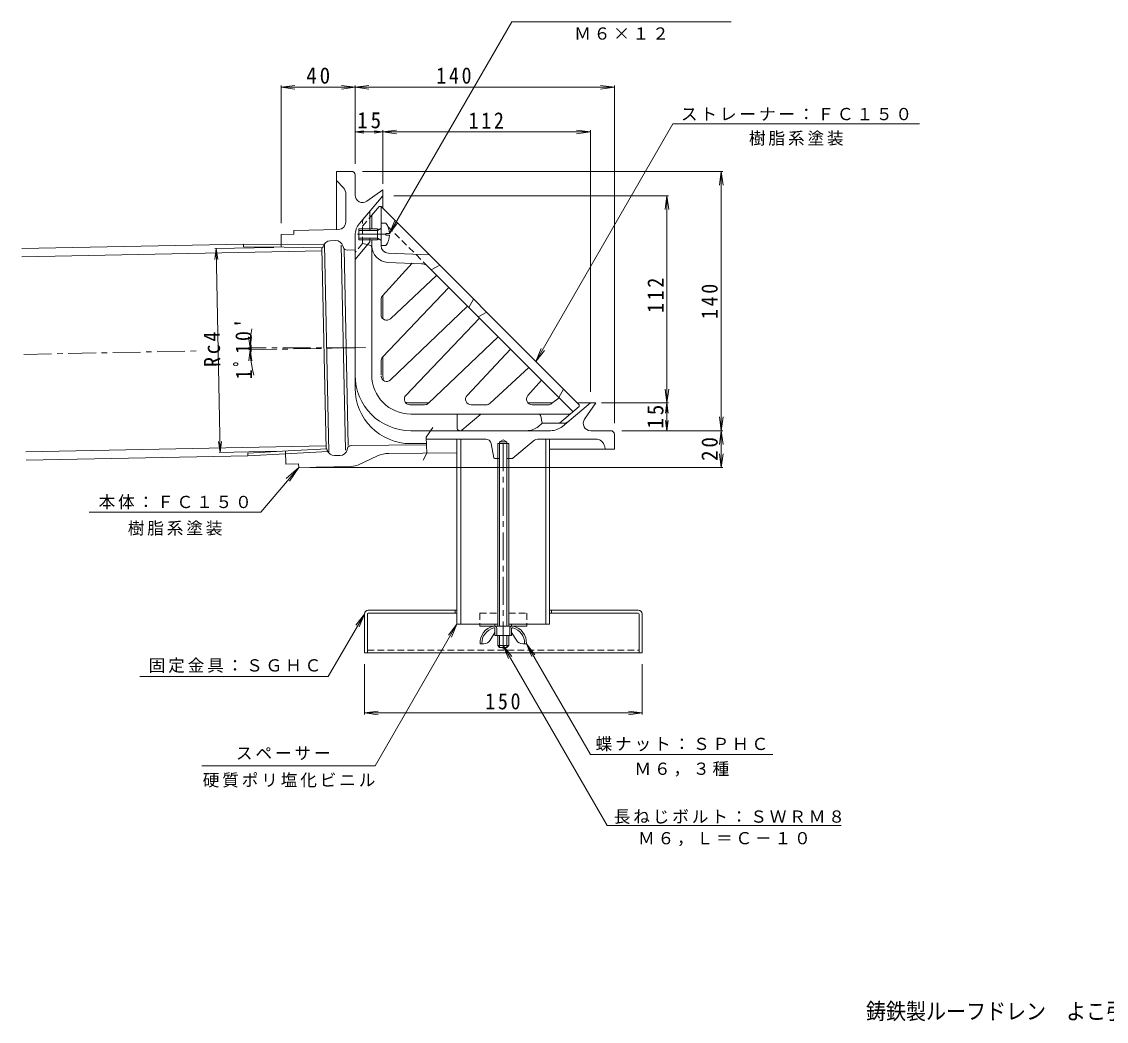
# Model space of a CAD drawing. Units: millimetres at full size, sheet at 1:3. Extents: x -578 to 806, y -582 to 534.
# Drawn here: x -578 to 7, y -569 to -29 of the extents above; entities that cross this region are included whole.
import ezdxf
from ezdxf.enums import TextEntityAlignment as Align

# ---------------------------------------------------------------- set-up
doc = ezdxf.new("R2010")
doc.units = ezdxf.units.MM
doc.header["$LTSCALE"] = 3
doc.linetypes.add('CHAIN1', pattern=[8, 5, -1, 1, -1])
doc.linetypes.add('DASHED1', pattern=[1.8, 1.2, -0.6])
for name, color, linetype, lineweight in [('3-0', 4, 'Continuous', 9), ('3-2', 6, 'Continuous', 9), ('3-3', 4, 'Continuous', 9), ('3-4', 7, 'Continuous', 9), ('3-5', 7, 'Continuous', 9), ('3-A', 2, 'Continuous', 9), ('3-B', 3, 'Continuous', 9), ('3-C', 6, 'Continuous', 9), ('3-D', 7, 'Continuous', 9)]:
    doc.layers.add(name, color=color, linetype=linetype, lineweight=lineweight)
doc.layers.add('F-4_F-4ﾚｲﾔ', color=2, linetype='Continuous')
doc.styles.add('ＭＳ ゴシック', font='')
doc.styles.get('ＭＳ ゴシック').set_extended_font_data('MS Gothic')

msp = doc.modelspace()

# ---------------------------------------------------------------- linework, layer by layer
at = {"layer": '3-0'}
for p, q in [((-400.254, -109.908), (-408.254, -109.908)), ((-408.254, -109.908), (-408.254, -141.301)), ((-404.597, -118.829), (-408.254, -114.907)), ((-398.253, -111.907), (-398.253, -122.727)), ((-403.253, -137.279), (-403.253, -122.239)), ((-391.959, -126.003), (-383.254, -119.908)), ((-383.254, -129.907), (-383.254, -119.908)), ((-395.914, -137.996), (-383.371, -123.047)), ((-390.253, -141.777), (-390.253, -131.25)), ((-438.253, -143.912), (-431.255, -143.769)), ((-438.253, -143.912), (-438.112, -150.874)), ((-398.253, -226.908), (-398.253, -144.424)), ((-390.253, -147.907), (-390.253, -146.037)), ((-438.142, -149.396), (-415.253, -149.645)), ((-436.633, -150.891), (-415.714, -151.118)), ((-413.955, -259.792), (-416.168, -151.113)), ((-415.714, -151.118), (-415.512, -150.351)), ((-412.424, -261.275), (-414.698, -149.624)), ((-408.761, -147.312), (-411.726, -147.372)), ((-403.441, -260.354), (-405.694, -149.716)), ((-404.582, -151.027), (-404.857, -150.134)), ((-401.99, -257.947), (-404.152, -151.782)), ((-390.253, -147.907), (-398.253, -157.442)), ((-402.63, -152.438), (-398.253, -152.349)), ((-383.254, -189.502), (-383.254, -176.834)), ((-383.254, -219.907), (-383.254, -210.106)), ((-368.254, -234.907), (-358.452, -234.907)), ((-304.921, -234.907), (-291.726, -234.907)), ((-286.342, -247.568), (-271.253, -234.907)), ((-278.253, -234.907), (-268.253, -234.907)), ((-274.349, -243.613), (-268.253, -234.907)), ((-343.13, -240.907), (-343.13, -248.441)), ((-330.404, -240.907), (-340.721, -249.564)), ((-297.254, -245.907), (-299.232, -247.568)), ((-297.254, -245.907), (-285.455, -245.907)), ((-292.769, -249.907), (-368.254, -249.907)), ((-260.254, -249.907), (-271.073, -249.907)), ((-400.467, -257.93), (-359.669, -257.46)), ((-359.689, -256.907), (-368.254, -256.907)), ((-327.736, -254.407), (-359.782, -254.407)), ((-323.331, -264.501), (-324.789, -256.846)), ((-320.254, -255.907), (-316.253, -255.907)), ((-316.253, -255.907), (-318.253, -254.753)), ((-316.253, -256.907), (-316.253, -255.907)), ((-313.114, -264.791), (-302.134, -255.577)), ((-298.92, -254.407), (-268.426, -254.407)), ((-258.254, -251.907), (-258.254, -259.908)), ((-435.871, -260.924), (-435.729, -267.886)), ((-435.84, -262.402), (-412.98, -261.222)), ((-406.399, -263.288), (-409.364, -263.348)), ((-402.378, -259.419), (-402.613, -260.309)), ((-343.253, -261.772), (-380.063, -262.195)), ((-258.254, -259.908), (-293.253, -259.908)), ((-263.507, -258.513), (-263.254, -259.908)), ((-400.334, -269.166), (-428.69, -269.743)), ((-386.153, -263.564), (-396.363, -268.255)), ((-320.254, -264.907), (-322.84, -264.907)), ((-313.435, -264.907), (-316.253, -264.907))]:
    msp.add_line(p, q, dxfattribs=at)
at = {"layer": '3-0', "linetype": 'DASHED1'}
for q in [(-394.253, -137.109), (-398.253, -153.674)]:
    msp.add_line((-394.253, -148.907), q, dxfattribs=at)
at = {"layer": '3-0', "linetype": 'CHAIN1'}
for p, q in [((-577.105, -208.752), (-481.281, -206.801)), ((-398.253, -205.11), (-455.985, -205.11)), ((-455.581, -206.278), (-392.679, -204.996)), ((-318.253, -367.829), (-318.253, -254.071))]:
    msp.add_line(p, q, dxfattribs=at)
at = {"layer": '3-0'}
for points in [[(-407.172, -141.278), (-431.296, -141.77), (-431.255, -143.769)], [(-320.254, -256.907), (-320.254, -255.907), (-318.253, -254.753)], [(-434.394, -260.847), (-413.502, -259.768), (-413.269, -260.526)], [(-435.729, -267.886), (-428.73, -267.744), (-428.69, -269.743)]]:
    msp.add_lwpolyline(points, dxfattribs=at)
for centre, radius, start, end in [((-400.254, -111.907), 2, 0, 90), ((-408.253, -122.239), 5, 0, 43.00027), ((-394.253, -122.727), 4, 180, 305.00014), ((-383.753, -122.725), 0.5, 320.0007, 0), ((-407.253, -137.279), 4, 271.16652, 0), ((-388.254, -144.424), 10, 140.00003, 180), ((-411.645, -151.372), 4, 91.16652, 165.22128), ((-408.68, -151.311), 4, 17.11217, 91.16687), ((-402.67, -150.439), 2, 197.11159, 271.16689), ((-368.254, -219.907), 30, 180, 270), ((-368.254, -219.907), 15, 180, 191.08398), ((-368.254, -226.908), 30, 180, 270), ((-368.254, -219.907), 15, 258.9164, 270), ((-285.455, -242.907), 3, 270, 309.99988), ((-271.073, -245.907), 4, 144.99966, 270), ((-341.664, -248.441), 1.466, 180, 309.99997), ((-305.66, -239.907), 10, 270, 309.99986), ((-292.769, -239.907), 10, 270, 309.99995), ((-260.254, -251.907), 2, 0, 90), ((-327.736, -257.407), 3, 10.78418, 90), ((-298.92, -259.407), 5, 90, 129.99995), ((-268.426, -259.407), 5, 10.30489, 90), ((-409.446, -259.349), 4, 197.112, 271.16687), ((-406.481, -259.289), 4, 271.16652, 345.22145), ((-400.444, -259.93), 2, 90.65926, 165.22137), ((-379.891, -277.194), 15, 90.65897, 114.67551), ((-400.537, -259.168), 10, 271.16658, 294.67548), ((-322.84, -264.407), 0.5, 190.78464, 270), ((-313.435, -264.407), 0.5, 270, 309.9993)]:
    msp.add_arc(centre, radius, start, end, dxfattribs=at)
at = {"layer": '3-0', "linetype": 'DASHED1'}
msp.add_arc((-391.253, -137.109), 3, 139.99997, 180, dxfattribs=at)
at = {"layer": '3-2'}
for p, q in [((-390.253, -134.817), (-385.254, -128.907)), ((-389.254, -140.907), (-389.254, -133.635)), ((-384.254, -150.058), (-384.254, -128.907)), ((-390.459, -149.666), (-391.547, -149.449)), ((-389.254, -146.907), (-389.254, -219.907)), ((-380.407, -154.055), (-358.254, -154.907)), ((-367.386, -159.531), (-383.465, -177.064)), ((-362.361, -159.753), (-380.599, -159.052)), ((-359.018, -161.214), (-280.542, -239.69)), ((-352.597, -160.564), (-357.193, -163.039)), ((-354.203, -166.029), (-379.202, -189.455)), ((-383.429, -210.29), (-347.633, -172.599)), ((-384.254, -187.266), (-384.254, -179.092)), ((-334.289, -178.872), (-336.764, -183.468)), ((-337.549, -182.683), (-379.172, -222.506)), ((-331.814, -188.418), (-327.218, -185.943)), ((-331.029, -189.203), (-370.852, -230.826)), ((-358.636, -235.083), (-320.945, -199.287)), ((-314.375, -205.857), (-337.801, -230.856)), ((-384.254, -219.907), (-384.254, -212.356)), ((-304.39, -215.842), (-325.41, -235.119)), ((-304.942, -230.931), (-297.639, -222.593)), ((-285.739, -227.422), (-288.214, -232.018)), ((-292.231, -235.292), (-288.095, -232.137)), ((-368.254, -235.907), (-360.702, -235.907)), ((-335.612, -235.907), (-327.438, -235.907)), ((-302.685, -235.907), (-294.051, -235.907)), ((-287.889, -245.907), (-277.253, -236.907)), ((-277.253, -236.907), (-277.253, -235.907)), ((-281.981, -240.907), (-368.254, -240.907)), ((-298.012, -242.113), (-297.253, -245.907))]:
    msp.add_line(p, q, dxfattribs=at)
at = {"layer": '3-2', "linetype": 'DASHED1'}
for p, q in [((-394.253, -139.544), (-390.253, -134.817)), ((-380.626, -139.606), (-359.018, -161.214)), ((-391.547, -149.449), (-394.253, -148.907))]:
    msp.add_line(p, q, dxfattribs=at)
at = {"layer": '3-2', "color": 4, "linetype": 'CHAIN1'}
msp.add_line((-397.011, -143.907), (-378.967, -143.907), dxfattribs=at)
at = {"layer": '3-2'}
msp.add_lwpolyline([(-385.254, -128.907), (-384.254, -128.907), (-277.253, -235.907)], dxfattribs=at)
for centre, radius, start, end in [((-390.754, -151.137), 1.5, 0, 78.6897), ((-380.254, -150.058), 9, 180, 267.79758), ((-380.254, -150.058), 4, 180, 267.79758), ((-362.554, -164.749), 5, 45.0002, 87.79736), ((-381.253, -179.092), 3, 137.47789, 180.00017), ((-381.253, -187.266), 3, 180.00034, 313.13882), ((-381.253, -212.356), 3, 136.47731, 180.00017), ((-368.254, -219.907), 21, 180, 270), ((-381.246, -220.338), 3, 181.89812, 313.73378), ((-368.684, -232.9), 3, 136.26622, 268.10188), ((-335.612, -232.908), 3, 136.86118, 269.99966), ((-302.685, -232.908), 3, 138.78688, 270), ((-368.254, -219.907), 16, 268.10173, 270), ((-360.702, -232.908), 3, 269.99983, 313.52269), ((-327.438, -232.908), 3, 269.99983, 312.52211), ((-294.051, -232.908), 3, 270, 307.34552), ((-299.483, -242.407), 1.5, 11.30965, 90)]:
    msp.add_arc(centre, radius, start, end, dxfattribs=at)
at = {"layer": '3-3', "linetype": 'DASHED1'}
for p, q in [((-331.003, -348.407), (-331.003, -354.407)), ((-331.003, -348.407), (-321.253, -348.407)), ((-315.253, -348.407), (-305.503, -348.407)), ((-305.503, -348.407), (-305.503, -354.407))]:
    msp.add_line(p, q, dxfattribs=at)
at = {"layer": '3-3'}
for p, q in [((-331.003, -354.407), (-331.003, -355.407)), ((-331.003, -355.407), (-305.503, -355.407)), ((-322.753, -354.407), (-322.753, -355.407)), ((-313.753, -354.407), (-313.753, -355.407)), ((-305.503, -354.407), (-305.503, -355.407))]:
    msp.add_line(p, q, dxfattribs=at)
at = {"layer": '3-4'}
for p, q in [((-438.253, -64.484), (-430.818, -63.505)), ((-438.253, -63.584), (-438.253, -137.912)), ((-398.254, -64.484), (-405.689, -63.505)), ((-398.254, -64.484), (-390.818, -63.505)), ((-398.254, -63.584), (-398.254, -105.907)), ((-258.254, -64.484), (-265.689, -63.505)), ((-258.254, -63.584), (-258.254, -245.907)), ((-438.253, -64.484), (-398.254, -64.484)), ((-438.253, -64.484), (-430.818, -65.462)), ((-398.254, -64.484), (-405.689, -65.462)), ((-398.254, -64.484), (-258.254, -64.484)), ((-398.254, -64.484), (-390.818, -65.462)), ((-258.254, -64.484), (-265.689, -65.462)), ((-398.253, -87.702), (-398.253, -105.907)), ((-383.253, -88.602), (-375.818, -87.623)), ((-383.253, -87.702), (-383.253, -116.725)), ((-271.253, -88.602), (-278.689, -87.623)), ((-271.253, -87.702), (-271.253, -228.907)), ((-398.253, -88.602), (-393.623, -87.992)), ((-398.253, -88.602), (-383.253, -88.602)), ((-398.253, -88.602), (-393.623, -89.211)), ((-383.253, -88.602), (-387.884, -87.992)), ((-383.253, -88.602), (-387.884, -89.211)), ((-383.253, -88.602), (-271.253, -88.602)), ((-383.253, -88.602), (-375.818, -89.581)), ((-271.253, -88.602), (-278.689, -89.581)), ((-199.68, -109.907), (-394.254, -109.907)), ((-200.58, -109.907), (-201.558, -117.343)), ((-200.58, -249.907), (-200.58, -109.907)), ((-200.58, -109.907), (-199.601, -117.343)), ((-228.971, -123.047), (-377.37, -123.047)), ((-229.871, -123.047), (-230.85, -130.483)), ((-229.871, -234.907), (-229.871, -123.047)), ((-229.871, -123.047), (-228.892, -130.483)), ((-473.352, -151.592), (-474.014, -157.555)), ((-442.111, -150.956), (-473.952, -151.604)), ((-473.352, -151.592), (-471.111, -261.641)), ((-473.352, -151.592), (-472.448, -157.523)), ((-454.942, -205.11), (-455.725, -199.161)), ((-454.942, -205.11), (-454.159, -199.161)), ((-454.93, -206.264), (-455.592, -212.228)), ((-454.93, -206.264), (-454.026, -212.196)), ((-229.871, -234.907), (-230.85, -227.472)), ((-229.871, -234.907), (-228.892, -227.472)), ((-228.971, -234.907), (-265.253, -234.907)), ((-229.871, -234.907), (-230.592, -240.384)), ((-229.871, -249.907), (-229.871, -234.907)), ((-229.871, -234.907), (-229.15, -240.384)), ((-229.871, -249.907), (-230.592, -244.431)), ((-229.871, -249.907), (-229.15, -244.431)), ((-200.58, -249.907), (-201.558, -242.472)), ((-200.58, -249.907), (-199.601, -242.472)), ((-228.971, -249.907), (-254.254, -249.907)), ((-199.68, -249.907), (-254.254, -249.907)), ((-200.58, -249.907), (-201.558, -257.343)), ((-200.58, -269.743), (-200.58, -249.907)), ((-200.58, -249.907), (-199.601, -257.343)), ((-471.111, -261.641), (-472.015, -255.71)), ((-471.111, -261.641), (-470.449, -255.678)), ((-439.87, -261.005), (-471.711, -261.653)), ((-200.58, -269.743), (-201.558, -262.307)), ((-200.58, -269.743), (-199.601, -262.307)), ((-199.68, -269.743), (-422.69, -269.743)), ((-393.253, -403.17), (-393.253, -375.907)), ((-243.253, -403.17), (-243.253, -375.907)), ((-393.253, -402.27), (-385.818, -401.291)), ((-393.253, -402.27), (-243.253, -402.27)), ((-393.253, -402.27), (-385.818, -403.249)), ((-243.253, -402.27), (-250.689, -401.291)), ((-243.253, -402.27), (-250.689, -403.249))]:
    msp.add_line(p, q, dxfattribs=at)
msp.add_arc((-398.254, -205.11), 56.688, 169.73082, 195.17223, dxfattribs=at)
at = {"layer": '3-5'}
for p, q in [((-379.665, -143.428), (-313.67, -29.122)), ((-313.67, -29.122), (-195.261, -29.122)), ((-300.635, -212.526), (-226.625, -84.338)), ((-226.625, -84.338), (-93.599, -84.338)), ((-379.665, -143.428), (-376.795, -136.499)), ((-379.665, -143.428), (-375.099, -137.478)), ((-300.635, -212.526), (-297.765, -205.597)), ((-300.635, -212.526), (-296.069, -206.576)), ((-428.69, -269.743), (-433.743, -277.191)), ((-541.816, -293.858), (-449.202, -293.858)), ((-393.253, -348.907), (-412.739, -382.658)), ((-393.253, -348.907), (-397.819, -354.858)), ((-393.253, -348.907), (-396.124, -355.836)), ((-343.253, -354.407), (-387.406, -430.882)), ((-343.253, -354.407), (-347.819, -360.358)), ((-343.253, -354.407), (-346.124, -361.336)), ((-318.253, -365.907), (-262.212, -462.974)), ((-318.253, -365.907), (-313.688, -371.858)), ((-318.253, -365.907), (-315.383, -372.837)), ((-305.753, -364.907), (-271.224, -424.714)), ((-305.753, -364.907), (-301.188, -370.857)), ((-305.753, -364.907), (-302.883, -371.836)), ((-514.464, -382.658), (-412.739, -382.658)), ((-271.224, -424.714), (-172.646, -424.714)), ((-481.076, -430.882), (-387.406, -430.882)), ((-262.212, -462.974), (-135.767, -462.974))]:
    msp.add_line(p, q, dxfattribs=at)
msp.add_lwpolyline([(-449.202, -293.858), (-428.69, -269.743), (-435.498, -275.629)], dxfattribs=at)
at = {"layer": '3-A'}
for p, q in [((-381.653, -137.907), (-384.254, -137.907)), ((-396.254, -140.907), (-396.254, -146.907)), ((-386.254, -140.907), (-396.254, -140.907)), ((-386.254, -141.777), (-396.254, -141.777)), ((-386.254, -146.037), (-396.254, -146.037)), ((-386.254, -141.777), (-384.381, -140.725)), ((-386.254, -140.907), (-385.49, -141.348)), ((-386.254, -140.907), (-386.254, -146.907)), ((-386.254, -146.037), (-384.381, -147.089)), ((-381.653, -144.386), (-381.653, -143.428)), ((-379.665, -143.428), (-381.653, -143.428)), ((-379.665, -144.386), (-381.653, -144.386)), ((-386.254, -146.907), (-396.254, -146.907)), ((-386.254, -146.907), (-385.49, -146.466)), ((-381.653, -149.907), (-384.254, -149.907)), ((-321.253, -256.907), (-315.253, -256.907)), ((-321.253, -256.907), (-321.253, -355.407)), ((-320.254, -256.907), (-320.254, -355.407)), ((-316.253, -256.907), (-316.253, -355.407)), ((-315.253, -256.907), (-315.253, -355.407)), ((-322.953, -356.407), (-323.439, -356.407)), ((-322.753, -360.407), (-322.753, -356.607)), ((-321.753, -356.607), (-321.753, -360.407)), ((-314.753, -356.607), (-314.753, -360.407)), ((-313.753, -360.407), (-313.753, -356.607)), ((-313.553, -356.407), (-313.068, -356.407)), ((-325.357, -363.04), (-322.753, -358.907)), ((-322.753, -360.407), (-313.753, -360.407)), ((-321.253, -360.407), (-321.253, -365.907)), ((-320.254, -360.407), (-320.254, -366.907)), ((-316.253, -360.407), (-316.253, -366.907)), ((-315.253, -360.407), (-315.253, -365.907)), ((-311.149, -363.04), (-313.753, -358.907)), ((-328.742, -364.907), (-330.753, -364.907)), ((-321.253, -365.907), (-315.253, -365.907)), ((-307.765, -364.907), (-305.753, -364.907))]:
    msp.add_line(p, q, dxfattribs=at)
msp.add_lwpolyline([(-321.253, -365.907), (-320.254, -366.907), (-316.253, -366.907), (-315.253, -365.907)], dxfattribs=at)
for centre, radius, start, end in [((-384.504, -140.507), 0.25, 299.32918, 0), ((-389.653, -143.907), 10, 2.74562, 36.86987), ((-389.653, -143.907), 10, 323.13013, 357.25438), ((-384.504, -147.307), 0.25, 0, 60.67082), ((-321.517, -364.429), 9.248, 102.71823, 182.96507), ((-321.517, -364.429), 8.248, 103.47058, 182.96507), ((-322.953, -356.607), 1.2, 0, 90), ((-322.953, -356.607), 0.2, 0, 90), ((-313.553, -356.607), 1.2, 90, 180), ((-313.553, -356.607), 0.2, 90, 180), ((-314.99, -364.429), 8.248, 357.03493, 76.52942), ((-314.99, -364.429), 9.248, 357.03493, 77.28177), ((-328.742, -360.907), 4, 270, 327.78351), ((-307.765, -360.907), 4, 212.21649, 270)]:
    msp.add_arc(centre, radius, start, end, dxfattribs=at)
at = {"layer": '3-B'}
for p, q in [((-393.253, -348.907), (-393.253, -369.907)), ((-391.653, -348.907), (-391.653, -369.907)), ((-391.153, -346.807), (-343.253, -346.807)), ((-391.153, -348.407), (-343.253, -348.407)), ((-344.253, -346.807), (-344.253, -348.407)), ((-293.253, -346.807), (-245.353, -346.807)), ((-293.253, -348.407), (-245.353, -348.407)), ((-292.253, -346.807), (-292.253, -348.407)), ((-244.853, -348.907), (-244.853, -369.907)), ((-243.253, -348.907), (-243.253, -369.907)), ((-393.253, -369.907), (-243.253, -369.907))]:
    msp.add_line(p, q, dxfattribs=at)
at = {"layer": '3-B', "linetype": 'DASHED1'}
msp.add_line((-391.653, -368.307), (-244.853, -368.307), dxfattribs=at)
at = {"layer": '3-B'}
for centre, radius, start, end in [((-391.153, -348.907), 2.1, 90, 180), ((-391.153, -348.907), 0.5, 90, 180), ((-245.353, -348.907), 2.1, 0, 90), ((-245.353, -348.907), 0.5, 0, 90)]:
    msp.add_arc(centre, radius, start, end, dxfattribs=at)
at = {"layer": '3-C'}
for p, q in [((-436.633, -150.89), (-458.486, -150.653)), ((-438.142, -149.396), (-458.47, -149.175)), ((-578.177, -156.113), (-416.133, -152.813)), ((-343.253, -354.407), (-343.253, -254.407)), ((-341.253, -354.407), (-341.253, -254.407)), ((-295.253, -254.407), (-295.253, -354.407)), ((-293.253, -254.407), (-293.253, -354.407)), ((-576.033, -261.391), (-413.989, -258.091)), ((-575.941, -265.891), (-456.143, -263.451)), ((-434.393, -260.847), (-456.219, -261.975)), ((-456.143, -263.451), (-456.219, -261.975)), ((-435.84, -262.402), (-456.143, -263.451)), ((-343.253, -354.407), (-321.253, -354.407)), ((-315.253, -354.407), (-293.253, -354.407))]:
    msp.add_line(p, q, dxfattribs=at)
msp.add_lwpolyline([(-578.268, -151.614), (-458.47, -149.175), (-458.486, -150.653)], dxfattribs=at)
at = {"layer": '3-D'}
msp.add_lwpolyline([(-356.239, -248.101), (-359.822, -253.314), (-359.496, -262.11), (-361.451, -265.802)], dxfattribs=at)

# ---------------------------------------------------------------- texts
at = {"layer": '3-4', "color": 2, "char_height": 8.798, "attachment_point": 7, "style": 'ＭＳ ゴシック'}
for s, insert in [('\\T1.27;\\W0.95;40', (-424.628, -62.684)), ('\\T1.27;\\W0.9;140', (-354.453, -62.684)), ('\\T1.27;\\W0.95;15', (-397.128, -86.802)), ('\\T1.27;\\W0.9;112', (-337.003, -86.802)), ('\\T1.27;\\W0.9;150', (-328.003, -400.47))]:
    msp.add_mtext(s, dxfattribs=dict(at, insert=insert))
for s, insert, rotation in [('\\T1.27;\\W0.9;112', (-231.671, -186.378), 90), ('\\T1.27;\\W0.9;140', (-202.38, -189.657), 90), ("\\T1.28;\\W0.9;1ﾟ10'", (-453.771, -222.176), 90.583), ('\\T1.27;\\W0.9;Rc4', (-470.861, -215.421), 91.167), ('\\T1.27;\\W0.95;15', (-231.671, -248.782), 90), ('\\T1.27;\\W0.95;20', (-202.38, -266.246), 90)]:
    msp.add_mtext(s, dxfattribs=dict(at, insert=insert, rotation=rotation))
at = {"layer": '3-5', "char_height": 6.598, "attachment_point": 7, "style": 'ＭＳ ゴシック'}
for s, insert in [('\\T1.17;Ｍ６×１２', (-279.965, -38.909)), ('\\T1.17;ストレーナー：ＦＣ１５０', (-222.362, -82.622)), ('\\T1.17;樹脂系塗装', (-185.612, -96.082)), ('\\T1.17;本体：ＦＣ１５０', (-536.759, -292.398)), ('\\T1.17;樹脂系塗装', (-521.009, -306.576)), ('\\T1.17;固定金具：ＳＧＨＣ', (-509.727, -380.66)), ('\\T1.17;蝶ナット：ＳＰＨＣ', (-268.435, -423.005)), ('\\T1.17;スペーサー', (-462.615, -427.696)), ('\\T1.17;Ｍ６，３種', (-247.435, -436.656)), ('\\T1.17;硬質ポリ塩化ビニル', (-480.54, -442.559)), ('\\T1.17;長ねじボルト：ＳＷＲＭ８', (-258.616, -462.255)), ('\\T1.17;Ｍ６，Ｌ＝Ｃ－１０', (-245.49, -474.142))]:
    msp.add_mtext(s, dxfattribs=dict(at, insert=insert))
at = {"layer": 'F-4_F-4ﾚｲﾔ', "style": 'ＭＳ ゴシック', "width": 0.9}
msp.add_text('鋳鉄製ルーフドレン\u3000よこ引き用\u3000デッキプレート打込型\u3000ねじ込み式\u3000塗膜・モルタル防水用', height=8.798, dxfattribs=at).set_placement((-122.42, -570.346), align=Align.BOTTOM_LEFT)

doc.saveas('drawing.dxf')
